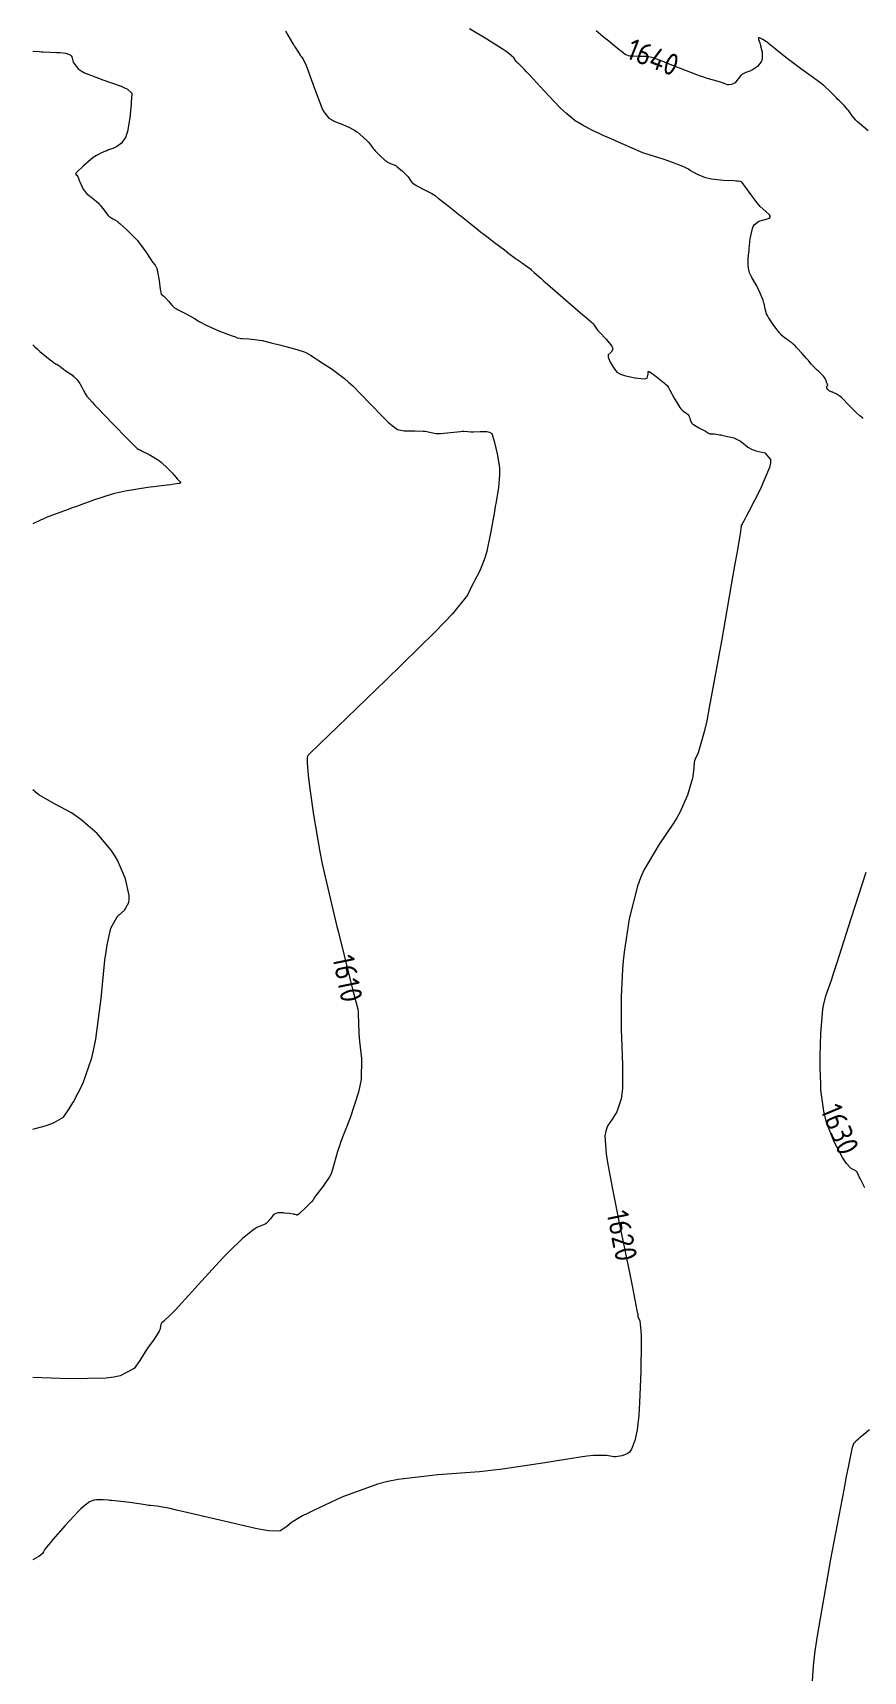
# Model space of a CAD drawing. Header units: millimetres. Extents: x 837477 to 838477, y 1189014 to 1191014.
# Drawn here: x 837476.5 to 837621.1, y 1189480.5 to 1189765.8 of the extents above; entities that cross this region are included whole.
import ezdxf

# ---------------------------------------------------------------- set-up
doc = ezdxf.new("R2010")
doc.units = ezdxf.units.MM
doc.header["$LTSCALE"] = 0.3
doc.layers.add('COTAS 10', color=252, linetype='Continuous', lineweight=9)
doc.styles.get("Standard").update_dxf_attribs({"font": 'isocp2.shx', "bigfont": '@extfont2.shx'})

msp = doc.modelspace()

# ---------------------------------------------------------------- linework, layer by layer
at = {"layer": 'COTAS 10'}
for points in [[(837520.509, 1189766.038), (837521.752, 1189763.962), (837521.916, 1189763.691), (837522.015, 1189763.527), (837522.243, 1189763.153), (837522.773, 1189762.309), (837523.084, 1189761.859), (837523.174, 1189761.733), (837523.265, 1189761.607), (837523.61, 1189761.149), (837524.124, 1189760.09), (837524.323, 1189759.585), (837524.546, 1189758.989), (837525.556, 1189756.07), (837526.653, 1189753.141), (837526.93, 1189752.538), (837527.197, 1189752.026), (837528.066, 1189750.926), (837528.797, 1189750.487), (837528.977, 1189750.391), (837529.147, 1189750.305), (837529.678, 1189750.09), (837530.247, 1189749.889), (837530.44, 1189749.812), (837530.649, 1189749.727), (837531.533, 1189749.345), (837532.515, 1189748.812), (837532.786, 1189748.631), (837533.057, 1189748.436), (837534.03, 1189747.613), (837534.842, 1189746.814), (837535.01, 1189746.635), (837535.155, 1189746.473), (837535.473, 1189746.042), (837535.799, 1189745.596), (837535.948, 1189745.425), (837536.123, 1189745.234), (837536.967, 1189744.375), (837537.886, 1189743.557), (837538.107, 1189743.392), (837538.314, 1189743.254), (837538.943, 1189742.977), (837539.568, 1189742.715), (837539.772, 1189742.587), (837539.99, 1189742.434), (837540.891, 1189741.68), (837541.708, 1189740.874), (837541.873, 1189740.688), (837542.012, 1189740.518), (837542.29, 1189740.041), (837542.66, 1189739.602), (837542.856, 1189739.457), (837543.093, 1189739.302), (837544.284, 1189738.655), (837545.519, 1189738.033), (837545.783, 1189737.892), (837546.013, 1189737.766), (837546.561, 1189737.427), (837547.108, 1189737), (837547.338, 1189736.82), (837547.601, 1189736.612), (837548.835, 1189735.634), (837550.289, 1189734.477), (837550.692, 1189734.156), (837551.094, 1189733.835), (837552.548, 1189732.673), (837554.099, 1189731.445), (837554.563, 1189731.082), (837555.042, 1189730.709), (837556.895, 1189729.279), (837558.64, 1189727.95), (837559.05, 1189727.641), (837559.429, 1189727.356), (837560.533, 1189726.54), (837561.371, 1189725.937), (837561.582, 1189725.788), (837561.784, 1189725.645), (837562.435, 1189725.192), (837563.008, 1189724.771), (837563.16, 1189724.648), (837563.309, 1189724.522), (837563.824, 1189724.047), (837564.961, 1189723.019), (837565.502, 1189722.545), (837566.141, 1189721.988), (837569.265, 1189719.296), (837572.302, 1189716.685), (837572.886, 1189716.18), (837573.359, 1189715.77), (837574.137, 1189715.076), (837574.203, 1189714.966), (837574.226, 1189714.924), (837574.252, 1189714.877), (837574.364, 1189714.667), (837574.744, 1189714.179), (837574.939, 1189713.957), (837575.173, 1189713.697), (837576.341, 1189712.448), (837577.338, 1189711.185), (837577.464, 1189710.917), (837577.526, 1189710.684), (837577.207, 1189710.14), (837576.733, 1189709.684), (837576.697, 1189709.508), (837576.702, 1189709.31), (837577.065, 1189708.415), (837577.628, 1189707.517), (837577.76, 1189707.317), (837577.881, 1189707.138), (837578.231, 1189706.669), (837578.879, 1189706.318), (837579.188, 1189706.214), (837579.553, 1189706.106), (837581.341, 1189705.691), (837583.007, 1189705.521), (837583.296, 1189705.568), (837583.509, 1189705.655), (837583.656, 1189706.311), (837583.663, 1189706.816), (837583.788, 1189706.809), (837583.967, 1189706.739), (837585.06, 1189705.953), (837586.222, 1189704.984), (837586.446, 1189704.797), (837586.626, 1189704.646), (837586.923, 1189704.398), (837586.944, 1189704.38), (837586.958, 1189704.37), (837586.989, 1189704.35), (837587.197, 1189704.005), (837587.315, 1189703.794), (837587.46, 1189703.534), (837588.204, 1189702.181), (837589.004, 1189700.807), (837589.183, 1189700.534), (837589.345, 1189700.307), (837589.78, 1189699.878), (837590.091, 1189699.723), (837590.176, 1189699.669), (837590.259, 1189699.611), (837590.552, 1189699.363), (837590.791, 1189699.041), (837590.841, 1189698.937), (837590.883, 1189698.827), (837590.974, 1189698.373), (837591.233, 1189697.859), (837591.381, 1189697.711), (837591.563, 1189697.56), (837592.493, 1189696.994), (837593.452, 1189696.497), (837593.652, 1189696.391), (837593.823, 1189696.297), (837594.202, 1189696.073), (837594.408, 1189695.966), (837594.469, 1189695.947), (837594.532, 1189695.934), (837594.775, 1189695.923), (837595.052, 1189695.929), (837595.137, 1189695.926), (837595.226, 1189695.92), (837595.574, 1189695.881), (837596.102, 1189695.79), (837596.305, 1189695.751), (837596.531, 1189695.706), (837597.551, 1189695.496), (837598.605, 1189695.219), (837598.852, 1189695.133), (837599.081, 1189695.042), (837599.746, 1189694.676), (837600.277, 1189694.273), (837600.42, 1189694.159), (837600.562, 1189694.042), (837601.06, 1189693.611), (837601.809, 1189693.196), (837602.108, 1189693.091), (837602.446, 1189692.989), (837604.001, 1189692.657), (837604.98, 1189691.485), (837604.956, 1189690.854), (837604.803, 1189690.091), (837603.184, 1189686.227), (837601.205, 1189682.415), (837600.825, 1189681.684), (837600.517, 1189681.094), (837600.014, 1189680.134), (837599.989, 1189680.098), (837599.979, 1189680.084), (837599.968, 1189680.067), (837599.955, 1189680.06), (837599.95, 1189680.059), (837599.943, 1189680.058), (837599.913, 1189680.06), (837599.886, 1189680.054), (837599.882, 1189680.05), (837599.879, 1189680.043), (837599.878, 1189680.008), (837599.884, 1189679.972), (837599.885, 1189679.965), (837599.886, 1189679.959), (837599.887, 1189679.948), (837599.862, 1189679.784), (837599.847, 1189679.681), (837599.828, 1189679.554), (837599.731, 1189678.887), (837599.153, 1189675.461), (837598.832, 1189673.594), (837598.44, 1189671.329), (837596.441, 1189659.834), (837594.328, 1189648.281), (837593.865, 1189645.979), (837593.455, 1189644.067), (837592.411, 1189640.402), (837591.862, 1189639.309), (837591.763, 1189639.018), (837591.687, 1189638.731), (837591.606, 1189637.739), (837591.48, 1189636.43), (837591.375, 1189635.944), (837591.24, 1189635.405), (837590.503, 1189633.013), (837589.173, 1189630.025), (837588.665, 1189629.11), (837588.096, 1189628.158), (837585.538, 1189624.405), (837582.952, 1189619.992), (837582.366, 1189618.624), (837581.836, 1189617.193), (837580.393, 1189611.497), (837579.518, 1189605.704), (837579.346, 1189604.211), (837579.204, 1189602.766), (837578.948, 1189597.949), (837578.953, 1189593.395), (837578.975, 1189592.115), (837579.008, 1189590.827), (837579.203, 1189586.11), (837579.207, 1189581.95), (837579.119, 1189581.014), (837578.991, 1189580.171), (837578.209, 1189577.907), (837577.346, 1189576.539), (837577.167, 1189576.261), (837577.014, 1189576.027), (837576.682, 1189575.547), (837576.5, 1189575.149), (837576.443, 1189574.968), (837576.383, 1189574.755), (837576.139, 1189573.728), (837576.372, 1189570.609), (837576.612, 1189569.078), (837576.927, 1189567.257), (837577.424, 1189564.741), (837578.701, 1189558.267), (837580.545, 1189549.358), (837580.905, 1189547.588), (837581.199, 1189546.12), (837581.719, 1189543.333), (837581.853, 1189542.556), (837581.905, 1189542.354), (837581.962, 1189542.158), (837582.222, 1189541.501), (837582.427, 1189539.771), (837582.451, 1189538.899), (837582.46, 1189537.857), (837582.373, 1189532.676), (837582.165, 1189527.296), (837582.098, 1189526.129), (837582.027, 1189525.102), (837581.735, 1189522.555), (837581.458, 1189521.205), (837581.397, 1189520.932), (837581.342, 1189520.702), (837581.2, 1189520.234), (837581.078, 1189519.964), (837581.037, 1189519.859), (837580.991, 1189519.741), (837580.799, 1189519.203), (837580.407, 1189518.645), (837580.237, 1189518.514), (837580.039, 1189518.393), (837579.1, 1189518.041), (837578.007, 1189517.871), (837577.712, 1189517.865), (837577.42, 1189517.877), (837576.395, 1189518.067), (837574.141, 1189518.058), (837573.074, 1189517.944), (837571.816, 1189517.782), (837565.675, 1189516.795), (837558.327, 1189515.682), (837556.307, 1189515.441), (837554.295, 1189515.229), (837547.08, 1189514.705), (837540.154, 1189513.909), (837538.322, 1189513.525), (837536.528, 1189513.07), (837530.361, 1189510.838), (837525.411, 1189508.517), (837524.384, 1189508.006), (837523.505, 1189507.552), (837521.575, 1189506.388), (837520.682, 1189505.68), (837520.457, 1189505.514), (837520.242, 1189505.361), (837519.549, 1189504.915), (837517.566, 1189504.982), (837516.539, 1189505.153), (837515.303, 1189505.39), (837509.114, 1189506.795), (837502.835, 1189508.288), (837501.543, 1189508.581), (837500.445, 1189508.821), (837498.095, 1189509.252), (837497.017, 1189509.362), (837496.721, 1189509.399), (837496.426, 1189509.44), (837495.372, 1189509.611), (837494.192, 1189509.799), (837493.819, 1189509.85), (837493.424, 1189509.9), (837491.831, 1189510.077), (837490.31, 1189510.224), (837489.961, 1189510.255), (837489.643, 1189510.282), (837488.756, 1189510.347), (837488.164, 1189510.375), (837488.032, 1189510.379), (837487.914, 1189510.381), (837487.603, 1189510.376), (837487.287, 1189510.31), (837487.165, 1189510.273), (837487.03, 1189510.228), (837486.418, 1189510.002), (837485.333, 1189509.199), (837484.899, 1189508.791), (837484.407, 1189508.303), (837482.145, 1189505.87), (837479.996, 1189503.438), (837479.575, 1189502.95), (837479.229, 1189502.543), (837478.609, 1189501.745), (837478.471, 1189501.471), (837478.429, 1189501.395), (837478.387, 1189501.318), (837478.222, 1189501.037), (837477.783, 1189500.656), (837477.568, 1189500.517), (837477.312, 1189500.362), (837476.514, 1189499.929)], [(837621.141, 1189698.638), (837621.028, 1189698.716), (837620.547, 1189699.082), (837619.909, 1189699.65), (837619.696, 1189699.856), (837619.468, 1189700.083), (837618.514, 1189701.078), (837617.551, 1189702.045), (837617.317, 1189702.254), (837617.097, 1189702.437), (837616.419, 1189702.888), (837615.921, 1189703.122), (837615.815, 1189703.169), (837615.722, 1189703.209), (837615.497, 1189703.289), (837615.336, 1189703.363), (837615.283, 1189703.4), (837615.225, 1189703.443), (837614.988, 1189703.658), (837614.802, 1189703.897), (837614.777, 1189703.956), (837614.764, 1189704.011), (837614.814, 1189704.187), (837614.909, 1189704.318), (837614.925, 1189704.346), (837614.936, 1189704.37), (837614.939, 1189704.425), (837614.916, 1189704.456), (837614.912, 1189704.465), (837614.909, 1189704.474), (837614.903, 1189704.505), (837614.868, 1189704.63), (837614.847, 1189704.698), (837614.819, 1189704.78), (837614.677, 1189705.196), (837614.429, 1189705.698), (837614.335, 1189705.835), (837614.231, 1189705.971), (837613.765, 1189706.453), (837613.257, 1189706.911), (837613.127, 1189707.032), (837613.001, 1189707.15), (837612.582, 1189707.555), (837612.239, 1189707.909), (837612.161, 1189707.995), (837612.09, 1189708.076), (837611.894, 1189708.323), (837611.584, 1189708.703), (837611.442, 1189708.867), (837611.275, 1189709.057), (837610.467, 1189709.953), (837609.641, 1189710.848), (837609.463, 1189711.037), (837609.307, 1189711.2), (837608.925, 1189711.575), (837608.668, 1189711.787), (837608.59, 1189711.847), (837608.509, 1189711.908), (837608.192, 1189712.131), (837607.868, 1189712.346), (837607.783, 1189712.401), (837607.699, 1189712.454), (837607.413, 1189712.631), (837606.966, 1189713.065), (837606.782, 1189713.28), (837606.571, 1189713.536), (837605.588, 1189714.806), (837604.648, 1189716.19), (837604.463, 1189716.519), (837604.311, 1189716.825), (837604.037, 1189717.731), (837603.869, 1189718.606), (837603.785, 1189718.891), (837603.684, 1189719.196), (837603.181, 1189720.452), (837602.591, 1189721.709), (837602.434, 1189722.014), (837602.28, 1189722.301), (837601.75, 1189723.181), (837601.336, 1189723.961), (837601.256, 1189724.185), (837601.192, 1189724.411), (837601.082, 1189725.256), (837601.077, 1189725.982), (837601.077, 1189726.134), (837601.078, 1189726.265), (837601.09, 1189726.562), (837601.11, 1189726.721), (837601.117, 1189726.765), (837601.125, 1189726.809), (837601.158, 1189726.969), (837601.227, 1189727.517), (837601.258, 1189727.806), (837601.293, 1189728.154), (837601.464, 1189729.907), (837601.819, 1189731.678), (837601.971, 1189732.038), (837602.146, 1189732.341), (837602.971, 1189732.965), (837603.842, 1189733.204), (837604.047, 1189733.265), (837604.235, 1189733.324), (837604.783, 1189733.516), (837604.957, 1189733.797), (837604.911, 1189733.912), (837604.823, 1189734.043), (837604.162, 1189734.649), (837603.203, 1189735.526), (837602.926, 1189735.828), (837602.645, 1189736.155), (837601.59, 1189737.55), (837600.694, 1189738.828), (837600.513, 1189739.081), (837600.361, 1189739.292), (837600.056, 1189739.691), (837599.951, 1189739.791), (837599.926, 1189739.813), (837599.903, 1189739.832), (837599.833, 1189739.88), (837599.332, 1189739.925), (837599.037, 1189739.943), (837598.674, 1189739.963), (837596.8, 1189740.054), (837594.675, 1189740.29), (837594.155, 1189740.4), (837593.663, 1189740.531), (837592.133, 1189741.168), (837591.007, 1189741.81), (837590.771, 1189741.944), (837590.568, 1189742.059), (837590.106, 1189742.316), (837589.619, 1189742.532), (837589.399, 1189742.621), (837589.143, 1189742.722), (837587.912, 1189743.194), (837586.484, 1189743.706), (837586.103, 1189743.834), (837585.728, 1189743.955), (837584.428, 1189744.34), (837583.122, 1189744.753), (837582.744, 1189744.891), (837582.358, 1189745.04), (837580.907, 1189745.663), (837579.429, 1189746.333), (837579.027, 1189746.51), (837578.627, 1189746.685), (837577.209, 1189747.286), (837575.848, 1189747.874), (837575.484, 1189748.04), (837575.125, 1189748.208), (837573.877, 1189748.825), (837572.694, 1189749.457), (837572.376, 1189749.633), (837572.062, 1189749.811), (837570.965, 1189750.458), (837569.49, 1189751.65), (837568.939, 1189752.171), (837568.324, 1189752.775), (837565.588, 1189755.645), (837563.017, 1189758.425), (837562.506, 1189758.971), (837562.083, 1189759.421), (837561.284, 1189760.24), (837561.082, 1189760.407), (837561.035, 1189760.446), (837560.993, 1189760.481), (837560.875, 1189760.582), (837560.789, 1189760.661), (837560.746, 1189760.704), (837560.676, 1189760.782), (837560.578, 1189760.927), (837560.54, 1189760.992), (837560.496, 1189761.066), (837560.296, 1189761.424), (837559.431, 1189762.175), (837558.967, 1189762.498), (837558.407, 1189762.872), (837555.573, 1189764.636), (837552.553, 1189766.473)], [(837621.987, 1189748.719), (837620.462, 1189749.962), (837620.138, 1189750.254), (837619.858, 1189750.525), (837619.201, 1189751.319), (837618.755, 1189751.984), (837618.607, 1189752.175), (837618.448, 1189752.368), (837617.788, 1189753.086), (837616.983, 1189753.9), (837616.734, 1189754.153), (837616.473, 1189754.419), (837615.436, 1189755.479), (837614.239, 1189756.597), (837613.878, 1189756.898), (837613.503, 1189757.195), (837612.041, 1189758.241), (837610.431, 1189759.356), (837609.963, 1189759.698), (837609.485, 1189760.054), (837607.677, 1189761.457), (837606.12, 1189762.708), (837605.799, 1189762.968), (837605.526, 1189763.189), (837604.941, 1189763.677), (837604.573, 1189763.964), (837604.437, 1189764.059), (837604.287, 1189764.161), (837603.621, 1189764.585), (837603.047, 1189764.872), (837602.954, 1189764.888), (837602.889, 1189764.876), (837602.894, 1189764.604), (837603.105, 1189763.993), (837603.17, 1189763.769), (837603.238, 1189763.519), (837603.507, 1189762.418), (837603.558, 1189761.265), (837603.488, 1189760.984), (837603.381, 1189760.719), (837602.693, 1189759.899), (837601.825, 1189759.301), (837601.605, 1189759.175), (837601.393, 1189759.067), (837600.704, 1189758.822), (837600.115, 1189758.582), (837599.967, 1189758.477), (837599.826, 1189758.355), (837599.372, 1189757.776), (837598.942, 1189757.2), (837598.817, 1189757.079), (837598.688, 1189756.976), (837598.201, 1189756.745), (837597.737, 1189756.68), (837597.623, 1189756.681), (837597.515, 1189756.69), (837597.178, 1189756.795), (837596.933, 1189756.926), (837596.883, 1189756.952), (837596.84, 1189756.974), (837596.751, 1189757.017), (837596.465, 1189757.098), (837596.299, 1189757.144), (837596.094, 1189757.201), (837595.04, 1189757.49), (837593.973, 1189757.831), (837593.372, 1189758.022), (837592.781, 1189758.231), (837592.134, 1189758.467), (837589.329, 1189759.543), (837586.665, 1189760.593), (837586.107, 1189760.813), (837585.627, 1189761.001), (837584.54, 1189761.424), (837583.794, 1189761.593), (837583.528, 1189761.621), (837583.236, 1189761.642), (837581.969, 1189761.651), (837580.742, 1189761.673), (837580.476, 1189761.703), (837580.242, 1189761.743), (837579.663, 1189761.97), (837578.956, 1189762.541), (837578.642, 1189762.797), (837578.276, 1189763.096), (837576.525, 1189764.53), (837576.274, 1189764.738), (837574.599, 1189766.125)], [(837476.514, 1189762.553), (837476.568, 1189762.56), (837477.699, 1189762.484), (837478.018, 1189762.466), (837478.339, 1189762.449), (837479.521, 1189762.398), (837480.668, 1189762.346), (837480.968, 1189762.328), (837481.26, 1189762.308), (837482.25, 1189762.227), (837483.025, 1189761.928), (837483.181, 1189761.772), (837483.311, 1189761.584), (837483.572, 1189760.641), (837484.421, 1189759.47), (837484.922, 1189759.138), (837485.539, 1189758.804), (837488.729, 1189757.569), (837491.901, 1189756.455), (837492.507, 1189756.196), (837492.994, 1189755.958), (837493.767, 1189755.278), (837493.711, 1189754.29), (837493.675, 1189753.859), (837493.63, 1189753.359), (837493.394, 1189750.981), (837493, 1189748.585), (837492.856, 1189748.073), (837492.696, 1189747.627), (837491.993, 1189746.565), (837491.267, 1189746.034), (837491.093, 1189745.923), (837490.931, 1189745.827), (837490.442, 1189745.612), (837489.908, 1189745.434), (837489.717, 1189745.361), (837489.507, 1189745.278), (837488.594, 1189744.896), (837487.588, 1189744.381), (837487.32, 1189744.215), (837487.056, 1189744.039), (837486.141, 1189743.319), (837485.349, 1189742.608), (837485.163, 1189742.439), (837484.991, 1189742.28), (837484.489, 1189741.805), (837484.161, 1189741.47), (837484.098, 1189741.4), (837484.048, 1189741.34), (837483.968, 1189741.206), (837483.998, 1189741.125), (837484.017, 1189741.099), (837484.04, 1189741.071), (837484.162, 1189740.956), (837484.303, 1189740.8), (837484.338, 1189740.746), (837484.371, 1189740.687), (837484.477, 1189740.439), (837484.613, 1189740.076), (837484.665, 1189739.946), (837484.723, 1189739.802), (837484.985, 1189739.178), (837485.304, 1189738.537), (837485.399, 1189738.383), (837485.496, 1189738.24), (837485.87, 1189737.808), (837486.314, 1189737.422), (837486.455, 1189737.306), (837486.604, 1189737.188), (837487.21, 1189736.729), (837487.875, 1189736.149), (837488.062, 1189735.953), (837488.25, 1189735.742), (837488.936, 1189734.855), (837489.59, 1189734.031), (837489.757, 1189733.86), (837489.918, 1189733.714), (837490.449, 1189733.395), (837491.135, 1189732.998), (837491.394, 1189732.803), (837491.682, 1189732.571), (837492.974, 1189731.428), (837494.37, 1189730.003), (837494.725, 1189729.594), (837495.066, 1189729.178), (837496.182, 1189727.623), (837497.063, 1189726.292), (837497.255, 1189726.018), (837497.424, 1189725.784), (837497.85, 1189725.28), (837498.12, 1189724.726), (837498.191, 1189724.461), (837498.261, 1189724.148), (837498.503, 1189722.613), (837498.705, 1189721.117), (837498.751, 1189720.828), (837498.792, 1189720.593), (837498.902, 1189720.196), (837498.984, 1189720.153), (837499.032, 1189720.129), (837499.121, 1189720.085), (837499.335, 1189719.895), (837499.437, 1189719.79), (837499.559, 1189719.662), (837500.155, 1189719.013), (837500.75, 1189718.358), (837500.871, 1189718.227), (837500.972, 1189718.118), (837501.181, 1189717.903), (837501.528, 1189717.701), (837501.716, 1189717.599), (837501.945, 1189717.476), (837503.106, 1189716.87), (837504.255, 1189716.262), (837504.477, 1189716.14), (837504.658, 1189716.038), (837504.96, 1189715.833), (837505.243, 1189715.642), (837505.41, 1189715.549), (837505.617, 1189715.438), (837506.685, 1189714.89), (837508.015, 1189714.263), (837508.387, 1189714.103), (837508.76, 1189713.948), (837510.121, 1189713.434), (837511.261, 1189713.027), (837511.495, 1189712.94), (837511.694, 1189712.863), (837512.118, 1189712.678), (837512.547, 1189712.575), (837512.748, 1189712.551), (837512.985, 1189712.528), (837514.141, 1189712.462), (837515.587, 1189712.327), (837516.007, 1189712.262), (837516.436, 1189712.184), (837518.056, 1189711.8), (837519.698, 1189711.354), (837520.14, 1189711.236), (837520.577, 1189711.121), (837522.108, 1189710.728), (837523.447, 1189710.334), (837523.762, 1189710.218), (837524.052, 1189710.1), (837524.9, 1189709.648), (837525.868, 1189709.007), (837526.234, 1189708.768), (837526.642, 1189708.504), (837528.471, 1189707.33), (837530.781, 1189705.589), (837531.493, 1189704.966), (837532.236, 1189704.283), (837535.178, 1189701.308), (837537.837, 1189698.55), (837538.401, 1189698.003), (837538.891, 1189697.55), (837540.038, 1189696.696), (837540.901, 1189696.511), (837541.211, 1189696.48), (837541.552, 1189696.457), (837543.041, 1189696.448), (837544.508, 1189696.436), (837544.835, 1189696.412), (837545.128, 1189696.379), (837545.904, 1189696.182), (837546.757, 1189696.026), (837547.099, 1189696.018), (837547.488, 1189696.025), (837549.275, 1189696.18), (837551.007, 1189696.363), (837551.361, 1189696.388), (837551.66, 1189696.402), (837552.289, 1189696.36), (837552.781, 1189696.285), (837552.996, 1189696.278), (837553.244, 1189696.277), (837554.42, 1189696.325), (837555.581, 1189696.324), (837555.818, 1189696.293), (837556.02, 1189696.249), (837556.444, 1189695.978), (837556.704, 1189695.22), (837556.801, 1189694.869), (837556.909, 1189694.456), (837557.391, 1189692.455), (837557.763, 1189690.1), (837557.802, 1189689.463), (837557.813, 1189688.834), (837557.622, 1189686.618), (837557.19, 1189684.116), (837557.05, 1189683.306), (837556.901, 1189682.446), (837556.286, 1189678.913), (837555.57, 1189675.495), (837555.356, 1189674.705), (837555.136, 1189673.984), (837554.286, 1189671.949), (837553.427, 1189670.357), (837553.202, 1189669.916), (837552.982, 1189669.474), (837552.233, 1189667.876), (837549.614, 1189664.629), (837548.216, 1189663.147), (837546.526, 1189661.413), (837537.99, 1189653.046), (837529.566, 1189644.951), (837527.946, 1189643.388), (837526.635, 1189642.119), (837524.474, 1189639.986), (837524.355, 1189639.772), (837524.331, 1189639.713), (837524.311, 1189639.654), (837524.273, 1189639.442), (837524.278, 1189639.069), (837524.286, 1189638.907), (837524.296, 1189638.721), (837524.354, 1189637.839), (837524.556, 1189635.939), (837524.657, 1189635.111), (837524.777, 1189634.152), (837525.375, 1189629.596), (837526.475, 1189623.2), (837526.912, 1189621.08), (837527.407, 1189618.81), (837529.484, 1189610.144), (837529.673, 1189609.352), (837531.806, 1189600.914), (837532.217, 1189599.287), (837532.55, 1189597.967), (837533.105, 1189595.762), (837533.15, 1189595.29), (837533.162, 1189595.063), (837533.174, 1189594.793), (837533.213, 1189593.471), (837533.317, 1189591.535), (837533.37, 1189590.878), (837533.433, 1189590.17), (837533.746, 1189587.175), (837533.674, 1189583.562), (837533.493, 1189582.462), (837533.244, 1189581.321), (837531.765, 1189576.842), (837530.168, 1189572.732), (837529.844, 1189571.824), (837529.572, 1189571.015), (837529.016, 1189568.921), (837528.586, 1189567.437), (837528.392, 1189567.012), (837528.166, 1189566.581), (837527.082, 1189564.974), (837526.025, 1189563.609), (837525.817, 1189563.33), (837525.645, 1189563.095), (837525.329, 1189562.604), (837525.07, 1189562.252), (837524.934, 1189562.104), (837524.771, 1189561.935), (837523.951, 1189561.14), (837523.132, 1189560.381), (837522.969, 1189560.234), (837522.835, 1189560.114), (837522.581, 1189559.91), (837522.514, 1189559.901), (837522.498, 1189559.904), (837522.483, 1189559.91), (837522.435, 1189559.952), (837522.217, 1189560.025), (837522.094, 1189560.049), (837521.944, 1189560.076), (837521.176, 1189560.189), (837520.306, 1189560.285), (837520.091, 1189560.3), (837519.887, 1189560.311), (837519.245, 1189560.311), (837518.684, 1189560.128), (837518.531, 1189560.024), (837518.38, 1189559.896), (837517.843, 1189559.241), (837517.298, 1189558.581), (837517.141, 1189558.451), (837516.983, 1189558.343), (837516.389, 1189558.142), (837515.507, 1189557.756), (837515.166, 1189557.532), (837514.784, 1189557.256), (837513.055, 1189555.833), (837510.654, 1189553.533), (837509.849, 1189552.704), (837508.982, 1189551.791), (837505.342, 1189547.8), (837501.975, 1189544.076), (837501.28, 1189543.332), (837500.688, 1189542.713), (837499.409, 1189541.513), (837498.941, 1189541.127), (837498.861, 1189541.021), (837498.803, 1189540.915), (837498.772, 1189540.532), (837498.647, 1189539.94), (837498.529, 1189539.701), (837498.375, 1189539.429), (837497.517, 1189538.178), (837496.603, 1189536.926), (837496.413, 1189536.654), (837496.25, 1189536.414), (837495.891, 1189535.82), (837495.52, 1189535.188), (837495.35, 1189534.926), (837495.151, 1189534.626), (837494.188, 1189533.224), (837491.752, 1189531.946), (837490.625, 1189531.723), (837489.301, 1189531.557), (837482.884, 1189531.431), (837476.514, 1189531.657)], [(837476.514, 1189711.444), (837476.868, 1189711.098), (837477.315, 1189710.68), (837477.729, 1189710.302), (837478.951, 1189709.271), (837479.771, 1189708.644), (837479.932, 1189708.521), (837480.064, 1189708.419), (837480.302, 1189708.231), (837480.39, 1189708.176), (837480.428, 1189708.158), (837480.472, 1189708.139), (837480.68, 1189708.058), (837480.95, 1189707.922), (837481.033, 1189707.868), (837481.12, 1189707.807), (837481.464, 1189707.528), (837481.891, 1189707.182), (837482.03, 1189707.08), (837482.178, 1189706.974), (837482.788, 1189706.568), (837483.409, 1189706.131), (837483.564, 1189706.005), (837483.713, 1189705.878), (837484.188, 1189705.403), (837484.592, 1189704.888), (837484.695, 1189704.735), (837484.794, 1189704.578), (837485.121, 1189703.973), (837485.43, 1189703.365), (837485.518, 1189703.205), (837485.606, 1189703.048), (837485.933, 1189702.515), (837486.833, 1189701.462), (837487.283, 1189700.977), (837487.82, 1189700.409), (837490.485, 1189697.661), (837493.087, 1189695.012), (837493.584, 1189694.506), (837493.985, 1189694.098), (837494.628, 1189693.447), (837494.642, 1189693.437), (837494.647, 1189693.434), (837494.652, 1189693.43), (837494.672, 1189693.416), (837495.006, 1189693.241), (837495.208, 1189693.136), (837495.458, 1189693.007), (837496.758, 1189692.339), (837498.235, 1189691.473), (837498.597, 1189691.22), (837498.938, 1189690.961), (837499.999, 1189689.977), (837500.821, 1189689.072), (837501.011, 1189688.862), (837501.185, 1189688.671), (837501.677, 1189688.13), (837501.996, 1189687.772), (837502.06, 1189687.696), (837502.114, 1189687.63), (837502.22, 1189687.478), (837502.217, 1189687.398), (837502.201, 1189687.378), (837502.18, 1189687.36), (837502.048, 1189687.302), (837501.099, 1189687.163), (837500.562, 1189687.093), (837499.906, 1189687.01), (837496.546, 1189686.597), (837492.58, 1189685.958), (837491.543, 1189685.732), (837490.531, 1189685.484), (837487.097, 1189684.413), (837484.116, 1189683.312), (837483.391, 1189683.045), (837482.708, 1189682.795), (837480.605, 1189682.032), (837478.866, 1189681.358), (837478.414, 1189681.165), (837477.975, 1189680.97), (837476.514, 1189680.251)], [(837476.514, 1189574.913), (837478.694, 1189575.497), (837479.539, 1189575.78), (837480.263, 1189576.055), (837481.865, 1189576.981), (837482.871, 1189578.406), (837483.219, 1189578.995), (837483.596, 1189579.669), (837485.208, 1189582.806), (837486.798, 1189587.325), (837487.161, 1189588.869), (837487.49, 1189590.541), (837488.403, 1189597.638), (837489.09, 1189604.336), (837489.278, 1189605.756), (837489.465, 1189606.988), (837490.131, 1189609.868), (837490.894, 1189611.358), (837491.142, 1189611.714), (837491.407, 1189612.045), (837492.495, 1189613.036), (837493.245, 1189614.371), (837493.297, 1189614.92), (837493.281, 1189615.546), (837492.658, 1189618.454), (837491.254, 1189621.74), (837490.745, 1189622.605), (837490.184, 1189623.45), (837487.727, 1189626.342), (837484.885, 1189628.824), (837484.082, 1189629.409), (837483.272, 1189629.953), (837480.29, 1189631.552), (837477.56, 1189633.105), (837476.909, 1189633.619), (837476.514, 1189633.979)], [(837621.389, 1189564.687), (837621.099, 1189565.274), (837620.598, 1189566.283), (837620.44, 1189566.604), (837620.308, 1189566.873), (837620.052, 1189567.406), (837619.844, 1189567.622), (837619.743, 1189567.691), (837619.623, 1189567.764), (837619.033, 1189568.061), (837618.145, 1189568.963), (837617.838, 1189569.418), (837617.504, 1189569.962), (837616.077, 1189572.668), (837614.749, 1189576.049), (837614.478, 1189577.019), (837614.249, 1189578.003), (837613.771, 1189581.678), (837613.735, 1189582.788), (837613.645, 1189585.493), (837613.639, 1189586.566), (837613.645, 1189587.645), (837613.769, 1189591.601), (837614.025, 1189595.035), (837614.115, 1189595.784), (837614.213, 1189596.447), (837614.632, 1189598.114), (837615.596, 1189600.844), (837616.037, 1189602.176), (837616.554, 1189603.758), (837619.048, 1189611.555), (837621.625, 1189619.62)], [(837611.988, 1189474.351), (837612.448, 1189481.439), (837612.782, 1189484.077), (837613.204, 1189487.008), (837615.473, 1189500.032), (837617.79, 1189512.111), (837618.243, 1189514.446), (837618.614, 1189516.343), (837619.27, 1189519.55), (837619.388, 1189519.871), (837619.419, 1189519.949), (837619.45, 1189520.022), (837619.558, 1189520.246), (837620.03, 1189520.729), (837620.291, 1189520.965), (837620.609, 1189521.245), (837622.226, 1189522.627)]]:
    msp.add_lwpolyline(points, dxfattribs=at)

# ---------------------------------------------------------------- texts
at = {"layer": 'COTAS 10', "char_height": 3.8, "attachment_point": 7}
for s, insert, rotation in [('1640', (837579.598, 1189761.402), 338.68308), ('1610', (837528.65, 1189604.778), 281.64386), ('1630', (837613.579, 1189578.258), 292.81089), ('1620', (837576.386, 1189560.302), 281.46318)]:
    msp.add_mtext(s, dxfattribs=dict(at, insert=insert, rotation=rotation))

doc.saveas('drawing.dxf')
